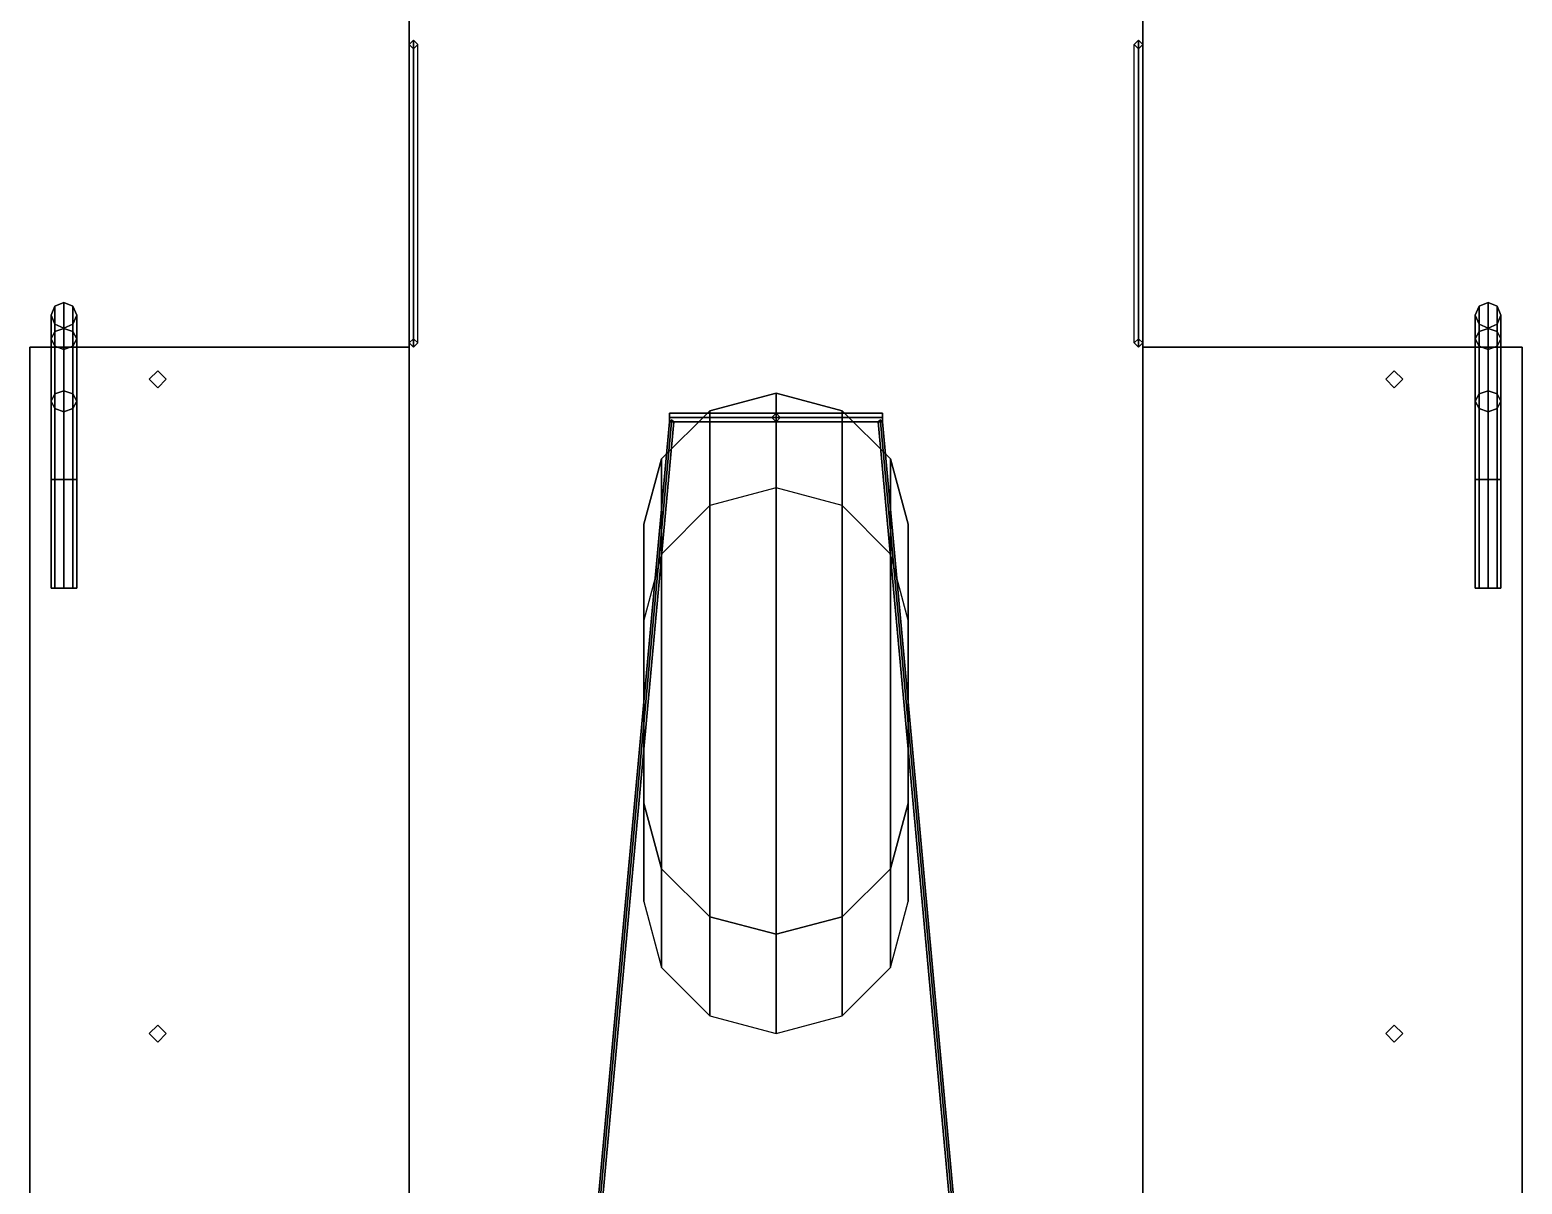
# Model space of a CAD drawing. Extents: x -3.8 to 3.8, y -28.3 to 29.9.
# Drawn here: x -3.5 to 3.5, y -3.43 to 1.99 of the extents above; entities that cross this region are included whole.
import ezdxf

# ---------------------------------------------------------------- set-up
doc = ezdxf.new("R2010")
doc.units = 0
doc.layers.add('SUPERSTRUCTURE', color=3, linetype='CONTINUOUS')

msp = doc.modelspace()

# ---------------------------------------------------------------- linework, layer by layer
at = {"layer": 'SUPERSTRUCTURE'}
for points in [[(-1.72, 9.14, 1.69), (-1.72, -8.82, 1.69), (-1.72, 5.26, 2.05), (-1.72, 9.14, 2.05)], [(1.72, 5.26, 2.05), (1.72, -8.82, 1.69), (1.72, 9.14, 1.69), (1.72, 9.14, 2.05)], [(-1.72, 5.26, 2.05), (-1.72, -8.82, 1.69), (-1.72, -5.55, 3.4), (-1.72, 0.5, 3.4)], [(-1.72, 5.26, 3.46), (-1.72, 5.26, 2.05), (-1.72, 0.5, 3.4), (-1.72, 4.4422, 3.46)], [(1.72, -5.55, 3.4), (1.72, -8.82, 1.69), (1.72, 5.26, 2.05), (1.72, 0.5, 3.4)], [(1.72, 5.26, 2.05), (1.72, 5.26, 3.46), (1.72, 4.4443, 3.46), (1.72, 0.5, 3.4)], [(-1.72, 4.4422, 3.46), (-1.72, 0.5, 3.4), (-1.72, 0.5, 3.56), (-1.72, 4.4422, 3.56)], [(-1.72, 4.44, 3.56), (-1.72, -5.36, 3.56), (1.72, -5.36, 3.56), (1.72, 4.44, 3.56)], [(1.72, 0.5, 3.4), (1.72, 4.4422, 3.46), (1.72, 4.4422, 3.56), (1.72, 0.5, 3.56)], [(-1.7, 1.94, 3.56), (-1.72, 1.92, 3.56), (-1.72, 1.92, 4.54), (-1.7, 1.94, 4.56)], [(-1.72, 1.92, 3.56), (-1.7, 1.9, 3.56), (-1.7, 1.9, 4.52), (-1.72, 1.92, 4.54)], [(-1.68, 1.92, 3.56), (-1.7, 1.94, 3.56), (-1.7, 1.94, 4.56), (-1.68, 1.92, 4.54)], [(-1.7, 1.9, 3.56), (-1.68, 1.92, 3.56), (-1.68, 1.92, 4.54), (-1.7, 1.9, 4.52)], [(1.7, 1.94, 3.56), (1.68, 1.92, 3.56), (1.68, 1.92, 4.54), (1.7, 1.94, 4.56)], [(1.68, 1.92, 3.56), (1.7, 1.9, 3.56), (1.7, 1.9, 4.52), (1.68, 1.92, 4.54)], [(1.72, 1.92, 3.56), (1.7, 1.94, 3.56), (1.7, 1.94, 4.56), (1.72, 1.92, 4.54)], [(1.7, 1.9, 3.56), (1.72, 1.92, 3.56), (1.72, 1.92, 4.54), (1.7, 1.9, 4.52)], [(-3.34, 0.71, 1.69), (-3.3824, 0.6924, 1.69), (-3.3824, 0.6924, 5.51), (-3.34, 0.71, 5.51)], [(-3.34, 0.71, 5.51), (-3.3824, 0.6924, 5.51), (-3.3824, 0.5739, 5.8614), (-3.34, 0.5883, 5.8714)], [(-3.2976, 0.6924, 1.69), (-3.34, 0.71, 1.69), (-3.34, 0.71, 5.51), (-3.2976, 0.6924, 5.51)], [(-3.2976, 0.6924, 5.51), (-3.34, 0.71, 5.51), (-3.34, 0.5883, 5.8714), (-3.2976, 0.5739, 5.8614)], [(3.34, 0.71, 1.69), (3.2976, 0.6924, 1.69), (3.2976, 0.6924, 5.51), (3.34, 0.71, 5.51)], [(3.34, 0.71, 5.51), (3.2976, 0.6924, 5.51), (3.2976, 0.5739, 5.8614), (3.34, 0.5883, 5.8714)], [(3.3824, 0.6924, 1.69), (3.34, 0.71, 1.69), (3.34, 0.71, 5.51), (3.3824, 0.6924, 5.51)], [(3.3824, 0.6924, 5.51), (3.34, 0.71, 5.51), (3.34, 0.5883, 5.8714), (3.3824, 0.5739, 5.8614)], [(-3.3824, 0.6924, 1.69), (-3.4, 0.65, 1.69), (-3.4, 0.65, 5.51), (-3.3824, 0.6924, 5.51)], [(-3.3824, 0.6924, 5.51), (-3.4, 0.65, 5.51), (-3.4, 0.5391, 5.837), (-3.3824, 0.5739, 5.8614)], [(-3.4, 0.65, 1.69), (-3.3824, 0.6076, 1.69), (-3.3824, 0.6076, 5.51), (-3.4, 0.65, 5.51)], [(-3.4, 0.65, 5.51), (-3.3824, 0.6076, 5.51), (-3.3824, 0.5044, 5.8127), (-3.4, 0.5391, 5.837)], [(-3.28, 0.65, 1.69), (-3.2976, 0.6924, 1.69), (-3.2976, 0.6924, 5.51), (-3.28, 0.65, 5.51)], [(-3.28, 0.65, 5.51), (-3.2976, 0.6924, 5.51), (-3.2976, 0.5739, 5.8614), (-3.28, 0.5391, 5.837)], [(-3.2976, 0.6076, 1.69), (-3.28, 0.65, 1.69), (-3.28, 0.65, 5.51), (-3.2976, 0.6076, 5.51)], [(-3.2976, 0.6076, 5.51), (-3.28, 0.65, 5.51), (-3.28, 0.5391, 5.837), (-3.2976, 0.5044, 5.8127)], [(3.2976, 0.6924, 1.69), (3.28, 0.65, 1.69), (3.28, 0.65, 5.51), (3.2976, 0.6924, 5.51)], [(3.2976, 0.6924, 5.51), (3.28, 0.65, 5.51), (3.28, 0.5391, 5.837), (3.2976, 0.5739, 5.8614)], [(3.28, 0.65, 1.69), (3.2976, 0.6076, 1.69), (3.2976, 0.6076, 5.51), (3.28, 0.65, 5.51)], [(3.28, 0.65, 5.51), (3.2976, 0.6076, 5.51), (3.2976, 0.5044, 5.8127), (3.28, 0.5391, 5.837)], [(3.4, 0.65, 1.69), (3.3824, 0.6924, 1.69), (3.3824, 0.6924, 5.51), (3.4, 0.65, 5.51)], [(3.4, 0.65, 5.51), (3.3824, 0.6924, 5.51), (3.3824, 0.5739, 5.8614), (3.4, 0.5391, 5.837)], [(3.3824, 0.6076, 1.69), (3.4, 0.65, 1.69), (3.4, 0.65, 5.51), (3.3824, 0.6076, 5.51)], [(3.3824, 0.6076, 5.51), (3.4, 0.65, 5.51), (3.4, 0.5391, 5.837), (3.3824, 0.5044, 5.8127)], [(-3.4, 0.2466, 6.2548), (-3.3824, 0.2814, 6.2791), (-3.3824, 0.5739, 5.8614), (-3.4, 0.5391, 5.837)], [(-3.3824, 0.6076, 1.69), (-3.34, 0.59, 1.69), (-3.34, 0.59, 5.51), (-3.3824, 0.6076, 5.51)], [(-3.3824, 0.6076, 5.51), (-3.34, 0.59, 5.51), (-3.34, 0.49, 5.8026), (-3.3824, 0.5044, 5.8127)], [(-3.3824, 0.2814, 6.2791), (-3.34, 0.2958, 6.2892), (-3.34, 0.5883, 5.8714), (-3.3824, 0.5739, 5.8614)], [(-3.34, 0.59, 1.69), (-3.2976, 0.6076, 1.69), (-3.2976, 0.6076, 5.51), (-3.34, 0.59, 5.51)], [(-3.34, 0.59, 5.51), (-3.2976, 0.6076, 5.51), (-3.2976, 0.5044, 5.8127), (-3.34, 0.49, 5.8026)], [(-3.34, 0.2958, 6.2892), (-3.2976, 0.2814, 6.2791), (-3.2976, 0.5739, 5.8614), (-3.34, 0.5883, 5.8714)], [(-3.2976, 0.2814, 6.2791), (-3.28, 0.2466, 6.2548), (-3.28, 0.5391, 5.837), (-3.2976, 0.5739, 5.8614)], [(3.28, 0.2466, 6.2548), (3.2976, 0.2814, 6.2791), (3.2976, 0.5739, 5.8614), (3.28, 0.5391, 5.837)], [(3.2976, 0.6076, 1.69), (3.34, 0.59, 1.69), (3.34, 0.59, 5.51), (3.2976, 0.6076, 5.51)], [(3.2976, 0.6076, 5.51), (3.34, 0.59, 5.51), (3.34, 0.49, 5.8026), (3.2976, 0.5044, 5.8127)], [(3.2976, 0.2814, 6.2791), (3.34, 0.2958, 6.2892), (3.34, 0.5883, 5.8714), (3.2976, 0.5739, 5.8614)], [(3.34, 0.59, 1.69), (3.3824, 0.6076, 1.69), (3.3824, 0.6076, 5.51), (3.34, 0.59, 5.51)], [(3.34, 0.59, 5.51), (3.3824, 0.6076, 5.51), (3.3824, 0.5044, 5.8127), (3.34, 0.49, 5.8026)], [(3.34, 0.2958, 6.2892), (3.3824, 0.2814, 6.2791), (3.3824, 0.5739, 5.8614), (3.34, 0.5883, 5.8714)], [(3.3824, 0.2814, 6.2791), (3.4, 0.2466, 6.2548), (3.4, 0.5391, 5.837), (3.3824, 0.5739, 5.8614)], [(-3.5, 0.5, 3.56), (-3.5, -5.55, 3.56), (-1.72, -5.55, 3.56), (-1.72, 0.5, 3.56)], [(-1.72, 0.5, 3.56), (-1.72, 0.5, 3.4), (-3.5, 0.5, 3.4), (-3.5, 0.5, 3.56)], [(-3.5, 0.5, 3.4), (-3.5, -5.55, 3.4), (-3.5, -5.55, 3.56), (-3.5, 0.5, 3.56)], [(-3.3824, 0.2119, 6.2305), (-3.4, 0.2466, 6.2548), (-3.4, 0.5391, 5.837), (-3.3824, 0.5044, 5.8127)], [(-3.34, 0.1975, 6.2204), (-3.3824, 0.2119, 6.2305), (-3.3824, 0.5044, 5.8127), (-3.34, 0.49, 5.8026)], [(-3.2976, 0.2119, 6.2305), (-3.34, 0.1975, 6.2204), (-3.34, 0.49, 5.8026), (-3.2976, 0.5044, 5.8127)], [(-3.28, 0.2466, 6.2548), (-3.2976, 0.2119, 6.2305), (-3.2976, 0.5044, 5.8127), (-3.28, 0.5391, 5.837)], [(-1.7, 0.54, 3.56), (-1.72, 0.52, 3.56), (-1.72, 0.52, 4.54), (-1.7, 0.54, 4.52)], [(-1.72, 0.52, 3.56), (-1.7, 0.5, 3.56), (-1.7, 0.5, 4.56), (-1.72, 0.52, 4.54)], [(-1.68, 0.52, 3.56), (-1.7, 0.54, 3.56), (-1.7, 0.54, 4.52), (-1.68, 0.52, 4.54)], [(-1.7, 0.5, 3.56), (-1.68, 0.52, 3.56), (-1.68, 0.52, 4.54), (-1.7, 0.5, 4.56)], [(1.7, 0.54, 3.56), (1.68, 0.52, 3.56), (1.68, 0.52, 4.54), (1.7, 0.54, 4.52)], [(1.68, 0.52, 3.56), (1.7, 0.5, 3.56), (1.7, 0.5, 4.56), (1.68, 0.52, 4.54)], [(1.72, 0.52, 3.56), (1.7, 0.54, 3.56), (1.7, 0.54, 4.52), (1.72, 0.52, 4.54)], [(1.7, 0.5, 3.56), (1.72, 0.52, 3.56), (1.72, 0.52, 4.54), (1.7, 0.5, 4.56)], [(3.5, 0.5, 3.56), (3.5, 0.5, 3.4), (1.72, 0.5, 3.4), (1.72, 0.5, 3.56)], [(1.72, 0.5, 3.56), (1.72, -5.55, 3.56), (3.5, -5.55, 3.56), (3.5, 0.5, 3.56)], [(3.2976, 0.2119, 6.2305), (3.28, 0.2466, 6.2548), (3.28, 0.5391, 5.837), (3.2976, 0.5044, 5.8127)], [(3.34, 0.1975, 6.2204), (3.2976, 0.2119, 6.2305), (3.2976, 0.5044, 5.8127), (3.34, 0.49, 5.8026)], [(3.3824, 0.2119, 6.2305), (3.34, 0.1975, 6.2204), (3.34, 0.49, 5.8026), (3.3824, 0.5044, 5.8127)], [(3.4, 0.2466, 6.2548), (3.3824, 0.2119, 6.2305), (3.3824, 0.5044, 5.8127), (3.4, 0.5391, 5.837)], [(3.5, -5.55, 3.56), (3.5, -5.55, 3.4), (3.5, 0.5, 3.4), (3.5, 0.5, 3.56)], [(-2.9, 0.39, 1.69), (-2.94, 0.35, 1.69), (-2.94, 0.35, 3.4), (-2.9, 0.39, 3.4)], [(-2.86, 0.35, 1.69), (-2.9, 0.39, 1.69), (-2.9, 0.39, 3.4), (-2.86, 0.35, 3.4)], [(2.9, 0.39, 1.69), (2.86, 0.35, 1.69), (2.86, 0.35, 3.4), (2.9, 0.39, 3.4)], [(2.94, 0.35, 1.69), (2.9, 0.39, 1.69), (2.9, 0.39, 3.4), (2.94, 0.35, 3.4)], [(-3.4, -0.12, 6.5), (-3.3824, -0.12, 6.5424), (-3.3824, 0.2814, 6.2791), (-3.4, 0.2466, 6.2548)], [(-3.3824, -0.12, 6.5424), (-3.34, -0.12, 6.56), (-3.34, 0.2958, 6.2892), (-3.3824, 0.2814, 6.2791)], [(-3.34, -0.12, 6.56), (-3.2976, -0.12, 6.5424), (-3.2976, 0.2814, 6.2791), (-3.34, 0.2958, 6.2892)], [(-3.2976, -0.12, 6.5424), (-3.28, -0.12, 6.5), (-3.28, 0.2466, 6.2548), (-3.2976, 0.2814, 6.2791)], [(-2.94, 0.35, 1.69), (-2.9, 0.31, 1.69), (-2.9, 0.31, 3.4), (-2.94, 0.35, 3.4)], [(-2.9, 0.31, 1.69), (-2.86, 0.35, 1.69), (-2.86, 0.35, 3.4), (-2.9, 0.31, 3.4)], [(0, -0.16, 3.56), (-0.31, -0.2431, 3.56), (-0.31, 0.202, 8.1375), (0, 0.2843, 8.1303)], [(-0.31, 0.202, 8.1375), (-0.31, -2.1717, 8.3451), (0, -2.2541, 8.3523), (0, 0.2843, 8.1303)], [(0.31, -0.2431, 3.56), (0, -0.16, 3.56), (0, 0.2843, 8.1303), (0.31, 0.202, 8.1375)], [(0, 0.2843, 8.1303), (0, -2.2541, 8.3523), (0.31, -2.1717, 8.3451), (0.31, 0.202, 8.1375)], [(2.86, 0.35, 1.69), (2.9, 0.31, 1.69), (2.9, 0.31, 3.4), (2.86, 0.35, 3.4)], [(2.9, 0.31, 1.69), (2.94, 0.35, 1.69), (2.94, 0.35, 3.4), (2.9, 0.31, 3.4)], [(3.28, -0.12, 6.5), (3.2976, -0.12, 6.5424), (3.2976, 0.2814, 6.2791), (3.28, 0.2466, 6.2548)], [(3.2976, -0.12, 6.5424), (3.34, -0.12, 6.56), (3.34, 0.2958, 6.2892), (3.2976, 0.2814, 6.2791)], [(3.34, -0.12, 6.56), (3.3824, -0.12, 6.5424), (3.3824, 0.2814, 6.2791), (3.34, 0.2958, 6.2892)], [(3.3824, -0.12, 6.5424), (3.4, -0.12, 6.5), (3.4, 0.2466, 6.2548), (3.3824, 0.2814, 6.2791)], [(-3.3824, -0.12, 6.4576), (-3.4, -0.12, 6.5), (-3.4, 0.2466, 6.2548), (-3.3824, 0.2119, 6.2305)], [(-3.34, -0.12, 6.44), (-3.3824, -0.12, 6.4576), (-3.3824, 0.2119, 6.2305), (-3.34, 0.1975, 6.2204)], [(-3.2976, -0.12, 6.4576), (-3.34, -0.12, 6.44), (-3.34, 0.1975, 6.2204), (-3.2976, 0.2119, 6.2305)], [(-3.28, -0.12, 6.5), (-3.2976, -0.12, 6.4576), (-3.2976, 0.2119, 6.2305), (-3.28, 0.2466, 6.2548)], [(3.2976, -0.12, 6.4576), (3.28, -0.12, 6.5), (3.28, 0.2466, 6.2548), (3.2976, 0.2119, 6.2305)], [(3.34, -0.12, 6.44), (3.2976, -0.12, 6.4576), (3.2976, 0.2119, 6.2305), (3.34, 0.1975, 6.2204)], [(3.3824, -0.12, 6.4576), (3.34, -0.12, 6.44), (3.34, 0.1975, 6.2204), (3.3824, 0.2119, 6.2305)], [(3.4, -0.12, 6.5), (3.3824, -0.12, 6.4576), (3.3824, 0.2119, 6.2305), (3.4, 0.2466, 6.2548)], [(-0.49, 0.15, 8.71), (-0.5, 0.15, 8.7), (-1, -5.31, 13.58), (-0.99, -5.31, 13.59)], [(-0.5, 0.15, 8.7), (-0.49, 0.15, 8.69), (-0.99, -5.31, 13.57), (-1, -5.31, 13.58)], [(-0.48, 0.15, 8.7), (-0.49, 0.15, 8.71), (-0.99, -5.31, 13.59), (-0.98, -5.31, 13.58)], [(-0.49, 0.15, 8.69), (-0.48, 0.15, 8.7), (-0.98, -5.31, 13.58), (-0.99, -5.31, 13.57)], [(-0.31, -0.2431, 3.56), (-0.5369, -0.47, 3.56), (-0.5369, -0.0231, 8.1572), (-0.31, 0.202, 8.1375)], [(-0.5369, -0.0231, 8.1572), (-0.5369, -1.9467, 8.3254), (-0.31, -2.1717, 8.3451), (-0.31, 0.202, 8.1375)], [(0.5, 0.17, 8.72), (0.5, 0.19, 8.7), (-0.5, 0.19, 8.7), (-0.5, 0.17, 8.72)], [(0.5, 0.19, 8.7), (0.5, 0.17, 8.68), (-0.5, 0.17, 8.68), (-0.5, 0.19, 8.7)], [(-0.5, 0.17, 8.72), (-0.5, 0.19, 8.7), (-0.5, 0.17, 8.68), (-0.5, 0.15, 8.7)], [(0.5, 0.15, 8.7), (0.5, 0.17, 8.72), (-0.5, 0.17, 8.72), (-0.5, 0.15, 8.7)], [(0.5, 0.17, 8.68), (0.5, 0.15, 8.7), (-0.5, 0.15, 8.7), (-0.5, 0.17, 8.68)], [(-0.49, 0.16, 8.71), (-0.5, 0.15, 8.7), (-0.5, 0.15, 8.7), (-0.49, 0.15, 8.71)], [(-0.5, 0.15, 8.7), (-0.49, 0.16, 8.69), (-0.49, 0.15, 8.69), (-0.5, 0.15, 8.7)], [(-0.48, 0.15, 8.7), (-0.49, 0.16, 8.71), (-0.49, 0.15, 8.71), (-0.48, 0.15, 8.7)], [(-0.49, 0.16, 8.69), (-0.48, 0.15, 8.7), (-0.48, 0.15, 8.7), (-0.49, 0.15, 8.69)], [(0, 0.19, 8.13), (-0.02, 0.17, 8.13), (-0.02, 0.17, 8.68), (0, 0.19, 8.7)], [(-0.02, 0.17, 8.13), (0, 0.15, 8.13), (0, 0.15, 8.7), (-0.02, 0.17, 8.68)], [(0.02, 0.17, 8.13), (0, 0.19, 8.13), (0, 0.19, 8.7), (0.02, 0.17, 8.68)], [(0, 0.15, 8.13), (0.02, 0.17, 8.13), (0.02, 0.17, 8.68), (0, 0.15, 8.7)], [(0.5369, -0.47, 3.56), (0.31, -0.2431, 3.56), (0.31, 0.202, 8.1375), (0.5369, -0.0231, 8.1572)], [(0.31, 0.202, 8.1375), (0.31, -2.1717, 8.3451), (0.5369, -1.9467, 8.3254), (0.5369, -0.0231, 8.1572)], [(0.49, 0.16, 8.71), (0.48, 0.15, 8.7), (0.48, 0.15, 8.7), (0.49, 0.15, 8.71)], [(0.48, 0.15, 8.7), (0.49, 0.16, 8.69), (0.49, 0.15, 8.69), (0.48, 0.15, 8.7)], [(0.49, 0.15, 8.71), (0.48, 0.15, 8.7), (0.98, -5.31, 13.58), (0.99, -5.31, 13.59)], [(0.48, 0.15, 8.7), (0.49, 0.15, 8.69), (0.99, -5.31, 13.57), (0.98, -5.31, 13.58)], [(0.5, 0.15, 8.7), (0.49, 0.16, 8.71), (0.49, 0.15, 8.71), (0.5, 0.15, 8.7)], [(0.49, 0.16, 8.69), (0.5, 0.15, 8.7), (0.5, 0.15, 8.7), (0.49, 0.15, 8.69)], [(0.5, 0.15, 8.7), (0.49, 0.15, 8.71), (0.99, -5.31, 13.59), (1, -5.31, 13.58)], [(0.49, 0.15, 8.69), (0.5, 0.15, 8.7), (1, -5.31, 13.58), (0.99, -5.31, 13.57)], [(0.5, 0.15, 8.7), (0.5, 0.17, 8.68), (0.5, 0.19, 8.7), (0.5, 0.17, 8.72)], [(-0.5369, -0.47, 3.56), (-0.62, -0.78, 3.56), (-0.62, -0.3304, 8.184), (-0.5369, -0.0231, 8.1572)], [(-0.62, -0.3304, 8.184), (-0.62, -1.6393, 8.2986), (-0.5369, -1.9467, 8.3254), (-0.5369, -0.0231, 8.1572)], [(0.62, -0.78, 3.56), (0.5369, -0.47, 3.56), (0.5369, -0.0231, 8.1572), (0.62, -0.3304, 8.184)], [(0.5369, -0.0231, 8.1572), (0.5369, -1.9467, 8.3254), (0.62, -1.6393, 8.2986), (0.62, -0.3304, 8.184)], [(-3.3824, -0.63, 6.4576), (-3.4, -0.63, 6.5), (-3.4, -0.12, 6.5), (-3.3824, -0.12, 6.4576)], [(-3.4, -0.63, 6.5), (-3.3824, -0.63, 6.5424), (-3.3824, -0.12, 6.5424), (-3.4, -0.12, 6.5)], [(-3.34, -0.63, 6.44), (-3.3824, -0.63, 6.4576), (-3.3824, -0.12, 6.4576), (-3.34, -0.12, 6.44)], [(-3.3824, -0.63, 6.5424), (-3.34, -0.63, 6.56), (-3.34, -0.12, 6.56), (-3.3824, -0.12, 6.5424)], [(-3.2976, -0.63, 6.4576), (-3.34, -0.63, 6.44), (-3.34, -0.12, 6.44), (-3.2976, -0.12, 6.4576)], [(-3.34, -0.63, 6.56), (-3.2976, -0.63, 6.5424), (-3.2976, -0.12, 6.5424), (-3.34, -0.12, 6.56)], [(-3.28, -0.63, 6.5), (-3.2976, -0.63, 6.4576), (-3.2976, -0.12, 6.4576), (-3.28, -0.12, 6.5)], [(-3.2976, -0.63, 6.5424), (-3.28, -0.63, 6.5), (-3.28, -0.12, 6.5), (-3.2976, -0.12, 6.5424)], [(3.28, -0.63, 6.5), (3.2976, -0.63, 6.5424), (3.2976, -0.12, 6.5424), (3.28, -0.12, 6.5)], [(3.2976, -0.63, 6.4576), (3.28, -0.63, 6.5), (3.28, -0.12, 6.5), (3.2976, -0.12, 6.4576)], [(3.2976, -0.63, 6.5424), (3.34, -0.63, 6.56), (3.34, -0.12, 6.56), (3.2976, -0.12, 6.5424)], [(3.34, -0.63, 6.44), (3.2976, -0.63, 6.4576), (3.2976, -0.12, 6.4576), (3.34, -0.12, 6.44)], [(3.34, -0.63, 6.56), (3.3824, -0.63, 6.5424), (3.3824, -0.12, 6.5424), (3.34, -0.12, 6.56)], [(3.3824, -0.63, 6.4576), (3.34, -0.63, 6.44), (3.34, -0.12, 6.44), (3.3824, -0.12, 6.4576)], [(3.3824, -0.63, 6.5424), (3.4, -0.63, 6.5), (3.4, -0.12, 6.5), (3.3824, -0.12, 6.5424)], [(3.4, -0.63, 6.5), (3.3824, -0.63, 6.4576), (3.3824, -0.12, 6.4576), (3.4, -0.12, 6.5)], [(-0.62, -0.78, 3.56), (-0.62, -2.1, 3.56), (-0.62, -1.6393, 8.2986), (-0.62, -0.3304, 8.184)], [(0.62, -2.1, 3.56), (0.62, -0.78, 3.56), (0.62, -0.3304, 8.184), (0.62, -1.6393, 8.2986)], [(-3.4, -0.63, 6.5), (-3.2976, -0.63, 6.5424), (-3.34, -0.63, 6.56), (-3.3824, -0.63, 6.5424)], [(-3.3824, -0.63, 6.4576), (-3.28, -0.63, 6.5), (-3.2976, -0.63, 6.5424), (-3.4, -0.63, 6.5)], [(-3.34, -0.63, 6.44), (-3.2976, -0.63, 6.4576), (-3.28, -0.63, 6.5), (-3.3824, -0.63, 6.4576)], [(3.2976, -0.63, 6.4576), (3.4, -0.63, 6.5), (3.3824, -0.63, 6.5424), (3.28, -0.63, 6.5)], [(3.28, -0.63, 6.5), (3.3824, -0.63, 6.5424), (3.34, -0.63, 6.56), (3.2976, -0.63, 6.5424)], [(3.34, -0.63, 6.44), (3.3824, -0.63, 6.4576), (3.4, -0.63, 6.5), (3.2976, -0.63, 6.4576)], [(-0.62, -2.1, 3.56), (-0.5369, -2.41, 3.56), (-0.5369, -1.9467, 8.3254), (-0.62, -1.6393, 8.2986)], [(0.5369, -2.41, 3.56), (0.62, -2.1, 3.56), (0.62, -1.6393, 8.2986), (0.5369, -1.9467, 8.3254)], [(-0.5369, -2.41, 3.56), (-0.31, -2.6369, 3.56), (-0.31, -2.1717, 8.3451), (-0.5369, -1.9467, 8.3254)], [(0.31, -2.6369, 3.56), (0.5369, -2.41, 3.56), (0.5369, -1.9467, 8.3254), (0.31, -2.1717, 8.3451)], [(-0.31, -2.6369, 3.56), (0, -2.72, 3.56), (0, -2.2541, 8.3523), (-0.31, -2.1717, 8.3451)], [(0, -2.72, 3.56), (0.31, -2.6369, 3.56), (0.31, -2.1717, 8.3451), (0, -2.2541, 8.3523)], [(-2.9, -2.68, 1.69), (-2.94, -2.72, 1.69), (-2.94, -2.72, 3.4), (-2.9, -2.68, 3.4)], [(-2.94, -2.72, 1.69), (-2.9, -2.76, 1.69), (-2.9, -2.76, 3.4), (-2.94, -2.72, 3.4)], [(-2.86, -2.72, 1.69), (-2.9, -2.68, 1.69), (-2.9, -2.68, 3.4), (-2.86, -2.72, 3.4)], [(-2.9, -2.76, 1.69), (-2.86, -2.72, 1.69), (-2.86, -2.72, 3.4), (-2.9, -2.76, 3.4)], [(2.9, -2.68, 1.69), (2.86, -2.72, 1.69), (2.86, -2.72, 3.4), (2.9, -2.68, 3.4)], [(2.86, -2.72, 1.69), (2.9, -2.76, 1.69), (2.9, -2.76, 3.4), (2.86, -2.72, 3.4)], [(2.94, -2.72, 1.69), (2.9, -2.68, 1.69), (2.9, -2.68, 3.4), (2.94, -2.72, 3.4)], [(2.9, -2.76, 1.69), (2.94, -2.72, 1.69), (2.94, -2.72, 3.4), (2.9, -2.76, 3.4)]]:
    msp.add_3dface(points, dxfattribs=at)

# ---------------------------------------------------------------- meshes
mesh = msp.add_polymesh((2, 4), dxfattribs=dict(at, n_close=True))
for k, corner in enumerate([(-1.68, 1.92, 4.54), (-1.7, 1.94, 4.56), (-1.72, 1.92, 4.54), (-1.7, 1.9, 4.52), (-1.68, 0.52, 4.54), (-1.7, 0.5, 4.56), (-1.72, 0.52, 4.54), (-1.7, 0.54, 4.52)]):
    mesh.set_mesh_vertex(divmod(k, 4), corner)
mesh = msp.add_polymesh((2, 4), dxfattribs=dict(at, n_close=True))
for k, corner in enumerate([(-1.68, 1.92, 4.05), (-1.7, 1.94, 4.07), (-1.72, 1.92, 4.05), (-1.7, 1.9, 4.03), (-1.68, 0.52, 4.05), (-1.7, 0.5, 4.07), (-1.72, 0.52, 4.05), (-1.7, 0.54, 4.03)]):
    mesh.set_mesh_vertex(divmod(k, 4), corner)
mesh = msp.add_polymesh((2, 4), dxfattribs=dict(at, n_close=True))
for k, corner in enumerate([(1.68, 1.92, 4.54), (1.7, 1.94, 4.52), (1.72, 1.92, 4.54), (1.7, 1.9, 4.56), (1.68, 0.52, 4.54), (1.7, 0.5, 4.52), (1.72, 0.52, 4.54), (1.7, 0.54, 4.56)]):
    mesh.set_mesh_vertex(divmod(k, 4), corner)
mesh = msp.add_polymesh((2, 4), dxfattribs=dict(at, n_close=True))
for k, corner in enumerate([(1.68, 1.92, 4.05), (1.7, 1.94, 4.03), (1.72, 1.92, 4.05), (1.7, 1.9, 4.07), (1.68, 0.52, 4.05), (1.7, 0.5, 4.03), (1.72, 0.52, 4.05), (1.7, 0.54, 4.07)]):
    mesh.set_mesh_vertex(divmod(k, 4), corner)

doc.saveas('drawing.dxf')
